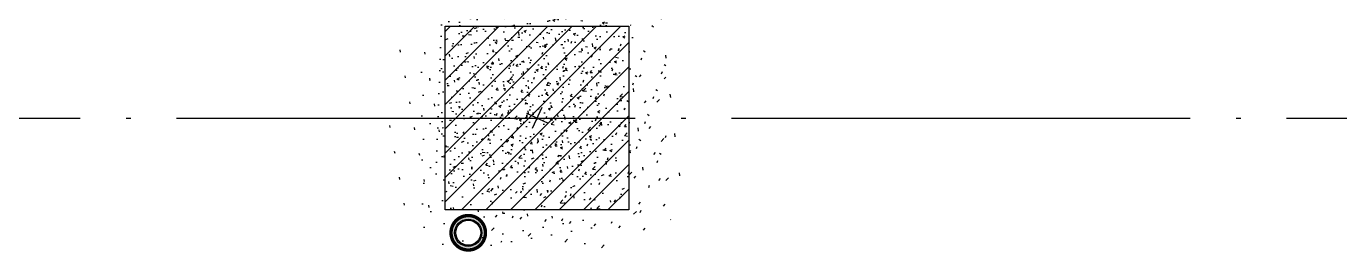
# Model space of a CAD drawing. Header units: inches. Extents: x 0 to 1813292486, y 0 to 3473589894.
# Drawn here: x 600425209 to 600430936, y 3473260436 to 3473261418 of the extents above; entities that cross this region are included whole.
import ezdxf
from ezdxf.enums import TextEntityAlignment as Align
from ezdxf.xclip import XClip

# ---------------------------------------------------------------- set-up
doc = ezdxf.new("R2010")
doc.units = ezdxf.units.IN
doc.header["$LTSCALE"] = 1000
doc.header["$MEASUREMENT"] = 0
doc.header["$XCLIPFRAME"] = 2
doc.linetypes.add('AX-MALL-GIRD-200$0$DOTE', pattern=[2.4200000000000004, 2, -0.2, 0.02, -0.2])
doc.linetypes.add('PX-MALL-P02-LG$0$CONTINOUS', pattern=[0])
for name, color, linetype in [('A-Anno-Note', 241, 'Continuous'), ('AX-MALL-DIM-P02$0$A-Detl-Thin', 131, 'Continuous'), ('AX-MALL-GIRD-200$0$A-Grid', 222, 'AX-MALL-GIRD-200$0$DOTE'), ('AX-MALL-P02-200$0$A-Anno-Note', 241, 'Continuous'), ('AX-MALL-WALL-P02$0$A-Anno-Note', 241, 'Continuous'), ('AX-MALL-WALL-P02-QT$0$A-Detl-Thin', 131, 'Continuous'), ('AX-MALL-WALL-P02-QT$0$A-Wind', 4, 'Continuous'), ('AX-MALL-ZTKD-P02$0$A-Anno-Note', 241, 'Continuous'), ('PX-MALL-P02-LG$0$P-Pipe-Risr', 7, 'Continuous'), ('PX-MALL-P02-LG$0$P-Pipe-Risr-Arch', 6, 'Continuous'), ('PX-MALL-P02-LG$0$P-Pipe-Risr-W100', 6, 'Continuous'), ('PX-MALL-P02-LG$0$P-Pipe-Risr-W50', 6, 'Continuous'), ('PX-MALL-P02-LG$0$P-Sewr-Pipe', 123, 'PX-MALL-P02-LG$0$CONTINOUS'), ('SX-MALL-WALL-L-1F~2F$0$S-COLU', 30, 'Continuous'), ('SX-MALL-WALL-L-1F~2F$0$S-PATT-WALL', 83, 'Continuous'), ('SX-MALL-WALL-L-1F~2F$0$单形心', 4, 'Continuous')]:
    doc.layers.add(name, color=color, linetype=linetype)
doc.styles.add('PX-MALL-P02-LG$0$jzfz', font='gbenor.shx', dxfattribs={"bigfont": 'gbcbig.shx'})

# ---------------------------------------------------------------- blocks, each defined once
blk = doc.blocks.new('AX-MALL-GIRD-200')
at = {"layer": 'AX-MALL-GIRD-200$0$A-Grid'}
blk.add_line((600235486.9336561, 3473179121.574219), (600593382.9377552, 3473045794.810937), dxfattribs=at)
blk = doc.blocks.new('SX-MALL-WALL-L-1F~2F$0$BANWANG_XINGXIN')
at = {"color": 0}
for points in [[(0.7071067811865476, 0.7071067811865475), (-0.7071067811865477, -0.7071067811865475)], [(-0.7071067811865475, 0.7071067811865476), (0.7071067811865474, -0.7071067811865477)]]:
    blk.add_lwpolyline(points, dxfattribs=at)
blk = doc.blocks.new('SX-MALL-WALL-L-1F~2F')
at = {"layer": 'SX-MALL-WALL-L-1F~2F$0$S-PATT-WALL'}
h = blk.add_hatch(dxfattribs=at)
h.set_pattern_fill('钢筋混凝土', color=256, scale=15, pattern_type=2)
h.set_pattern_definition([(24.56816131876918, (600332848.5159376, 3473133887.589986), (-31.18316060756021, 68.21004687377882), []), (29.56816131876925, (600332848.5159376, 3473133887.589986), (97.53445422577846, -46.37920049590846), [11.24999999999976, -123.7499999999981]), (334.5681613187692, (600332848.5159376, 3473133887.589986), (19.8843977583576, 112.9961142864107), [8.999999999999757, -98.99999999999805]), (80.01956131876923, (600332856.6438087, 3473133883.725054), (117.4189029535321, 66.61682170576017), [9.5610285, -105.1713168]), (25.75236131876918, (600332858.9887226, 3473133915.702631), (141.3476152674957, -79.15081590010527), [16.87499999999999, -185.6249999999999]), (76.20376131876925, (600332870.7676862, 3473133909.106722), (182.3878362713222, 87.98253900728308), [14.3415432, -157.75695]), (330.7523613187692, (600332858.9887226, 3473133915.702631), (182.3877676118969, 87.98268144025063), [13.5, -148.4999999999999]), (0.5681613187692685, (600332870.4268485, 3473133903.438077), (62.82047321120105, -87.84980446922418), [11.25, -123.75]), (305.5681613187692, (600332870.4268485, 3473133903.438077), (72.17288940056437, 89.18848105901375), [8.999999999999998, -98.99999999999999]), (51.01956131876926, (600332875.6618834, 3473133896.117257), (134.9933625470349, 1.33857134020591), [9.5610285, -105.1713168]), (17.06816131876921, (600332848.5159376, 3473133887.589986), (19.14085714793764, 46.1558949392409), [0.7499999999999999, -97.79999999999998, 0.7499999999999999, -100.5, 0.7499999999999999, -99.37499999999999]), (347.0681613187692, (600332848.5159376, 3473133887.589986), (57.63084699394109, 41.66442757030211), [0.7499999999999999, -57.29999999999999, 0.7499999999999999, -95.54999999999998, 0.7499999999999999, -37.87499999999999]), (307.0681613187692, (600332817.170339, 3473133899.267141), (73.85474001336533, -31.12342331039777), [0.7499999999999849, -37.49999999999903, 0.7499999999999849, -116.9999999999981, 0.7499999999999849, -155.2499999999961]), (297.0681613187692, (600332803.1140169, 3473133904.503534), (87.2164167648191, -16.46683781742514), [0.7499999999999999, -48.74999999999999, 0.7499999999999999, -77.69999999999997, 0.7499999999999999, -110.25])])
h.paths.add_polyline_path([(600257134.4382862, 3473171484.097692), (600257884.1088026, 3473171204.82343), (600257604.834538, 3473170455.152911), (600256855.16402, 3473170734.427176)])
at = {"layer": 'SX-MALL-WALL-L-1F~2F$0$S-COLU'}
blk.add_lwpolyline([(600257134.4382862, 3473171484.097692), (600257884.1088026, 3473171204.82343), (600257604.834538, 3473170455.152911), (600256855.16402, 3473170734.427176)], close=True, dxfattribs=at)
at = {"layer": 'SX-MALL-WALL-L-1F~2F$0$单形心', "xscale": 50, "yscale": 50, "zscale": 50}
blk.add_blockref('SX-MALL-WALL-L-1F~2F$0$BANWANG_XINGXIN', (600257369.6364118, 3473170969.625302), dxfattribs=at)
blk = doc.blocks.new('SX-MALL-WALL-L-2F~3F')
ref = blk.add_blockref('SX-MALL-WALL-L-1F~2F', (0, 0))
XClip(ref).set_block_clipping_path([(600349769.7341375, 3473074679.418533), (600357001.7302529, 3473071985.287766), (600356499.8725733, 3473070638.124951), (600359302.5086629, 3473069594.060767), (600362345.1765132, 3473077761.653201), (600381551.4312518, 3473070606.759726), (600391553.7259278, 3473066880.611454), (600387749.827644, 3473056669.608357), (600391632.1759799, 3473055223.319679), (600395635.5522461, 3473065969.791956), (600406982.2408491, 3473061742.817497), (600403058.8006672, 3473051210.921831), (600412723.2437257, 3473047610.6332), (600445093.3740637, 3473134503.466942), (600393055.2444371, 3473153889.197227), (600387463.4997383, 3473138878.984498), (600380158.3525343, 3473141600.366193), (600382830.751978, 3473148774.027779), (600388210.8522022, 3473146769.782572), (600390696.2253517, 3473153441.399696), (600277474.697425, 3473195619.741203), (600273446.9822528, 3473184807.934726), (600257129.111771, 3473190886.82031), (600241575.9633431, 3473149136.690594), (600258197.8999482, 3473142944.531458), (600255239.7303221, 3473135003.762026), (600263182.3271956, 3473132044.911624), (600260741.6763649, 3473125493.34496), (600269350.4970673, 3473122286.306632), (600271511.1407766, 3473128086.235537), (600286270.1853781, 3473122588.058336), (600284109.5416689, 3473116788.129431), (600282580.7823727, 3473112684.400902), (600291840.7574171, 3473109234.788475), (600290827.7957876, 3473106515.642598), (600293360.405141, 3473105572.171298), (600294731.2544166, 3473109252.0137), (600323175.4764534, 3473098655.706329), (600321336.3302773, 3473093718.790065), (600344750.773286, 3473084996.222976), (600341987.4689643, 3473077578.540671), (600344583.6790427, 3473076611.376234), (600346015.5062013, 3473080454.904757), (600351201.5612961, 3473078522.947055)])
blk = doc.blocks.new('SX-MALL-WALL-2F~3F')
blk.add_blockref('SX-MALL-WALL-L-2F~3F', (0, 0))
blk = doc.blocks.new('AX-MALL-WALL-P02-QT')
at = {"layer": 'AX-MALL-WALL-P02-QT$0$A-Detl-Thin'}
blk.add_blockref('SX-MALL-WALL-2F~3F', (0, 0), dxfattribs=at)
at = {"layer": 'AX-MALL-WALL-P02-QT$0$A-Wind'}
blk.add_blockref('AX-MALL-GIRD-200', (0, 0), dxfattribs=at)
blk = doc.blocks.new('AX-MALL-WALL-P02')
at = {"layer": 'AX-MALL-WALL-P02$0$A-Anno-Note'}
blk.add_blockref('AX-MALL-WALL-P02-QT', (0, 0), dxfattribs=at)
blk = doc.blocks.new('PX-MALL-P02-LG$0$P-Risr')
at = {"layer": 'PX-MALL-P02-LG$0$P-Pipe-Risr-W50'}
h = blk.add_hatch(color=0, dxfattribs=at)
edge = h.paths.add_edge_path()
edge.add_ellipse((0, 0), major_axis=(47.05795628796547, 47.05795628796547), ratio=0.9999999999999695, start_angle=225.0000000000009, end_angle=405.0000000000009, ccw=False)
edge.add_ellipse((0, 0), major_axis=(47.05795628796764, 47.05795628796764), ratio=0.9999999999998785, start_angle=133.9675974886221, end_angle=225.0000000000035, ccw=False)
edge.add_line((-66.53919663240958, 1.199087783927098), (-54.4367953546693, 1.199087783927098))
edge.add_ellipse((0, 0), major_axis=(-38.50196423560672, 38.50196423560672), ratio=0.9999999999999859, start_angle=43.73814098242129, end_angle=134.9999999999996)
edge.add_ellipse((0, 0), major_axis=(38.50196423561096, 38.50196423561096), ratio=0.9999999999998216, start_angle=225.0000000000051, end_angle=405.0000000000051)
edge.add_ellipse((0, 0), major_axis=(38.50196423560679, 38.50196423560679), ratio=0.9999999999999831, start_angle=45.00000000000048, end_angle=133.7381409824204)
edge.add_line((-54.43679535467527, 1.199087783927098), (-66.53919663241555, 1.199087783927098))
edge.add_ellipse((0, 0), major_axis=(-47.05795628796762, 47.05795628796762), ratio=0.9999999999998742, start_angle=-45.00000000000358, end_angle=43.967597488629224, ccw=False)
at = {"layer": 'PX-MALL-P02-LG$0$P-Pipe-Risr-Arch', "ltscale": 0.7}
blk.add_circle((0, 0), 59.29000000000001, dxfattribs=at)
at = {"layer": 'PX-MALL-P02-LG$0$P-Pipe-Risr-W100', "color": 0, "const_width": 15}
blk.add_lwpolyline([(-75, 0, 1), (75, 0, 1)], format="xyb", close=True, dxfattribs=at)
at = {"layer": 'PX-MALL-P02-LG$0$P-Pipe-Risr-W50'}
blk.add_circle((0, 0), 54.45000000000001, dxfattribs=at)
at = {"layer": 'PX-MALL-P02-LG$0$P-Pipe-Risr', "style": 'PX-MALL-P02-LG$0$jzfz', "width": 0.6, "flags": 1}
for tag, p in [('SYS-MARK', (0.3310501334344735, -45.65933377496549)), ('RANGE', (0.3337570973526454, -45.67887874227017))]:
    blk.add_attdef(tag, text='', height=0.015625, dxfattribs=at).set_placement(p, align=Align.MIDDLE)
blk = doc.blocks.new('PX-MALL-P02-LG')
at = {"layer": 'PX-MALL-P02-LG$0$P-Sewr-Pipe', "ltscale": 0.7, "rotation": 249.5681611996563}
blk.add_blockref('PX-MALL-P02-LG$0$P-Risr', (600256913.9634551, 3473170605.809114), dxfattribs=at)
blk = doc.blocks.new('AX-MALL-ZTKD-P02')
at = {"layer": 'AX-MALL-ZTKD-P02$0$A-Anno-Note'}
blk.add_blockref('AX-MALL-GIRD-200', (0, 0), dxfattribs=at)
blk = doc.blocks.new('AX-MALL-DIM-P02')
at = {"layer": 'AX-MALL-DIM-P02$0$A-Detl-Thin'}
blk.add_blockref('AX-MALL-ZTKD-P02', (-2.384185791015625e-06, 9.5367431640625e-07), dxfattribs=at)
blk = doc.blocks.new('AX-MALL-P02-200')
at = {"layer": 'AX-MALL-P02-200$0$A-Anno-Note'}
blk.add_blockref('AX-MALL-WALL-P02', (0, 0), dxfattribs=at)
for name in ['AX-MALL-DIM-P02', 'PX-MALL-P02-LG']:
    blk.add_blockref(name, (0, 0), dxfattribs=at)

msp = doc.modelspace()

# ---------------------------------------------------------------- block references
at = {"layer": 'A-Anno-Note', "rotation": 20.43183869077545}
msp.add_blockref('AX-MALL-P02-200', (1250392458.527329, 9048125.682563305), dxfattribs=at)

doc.saveas('drawing.dxf')
